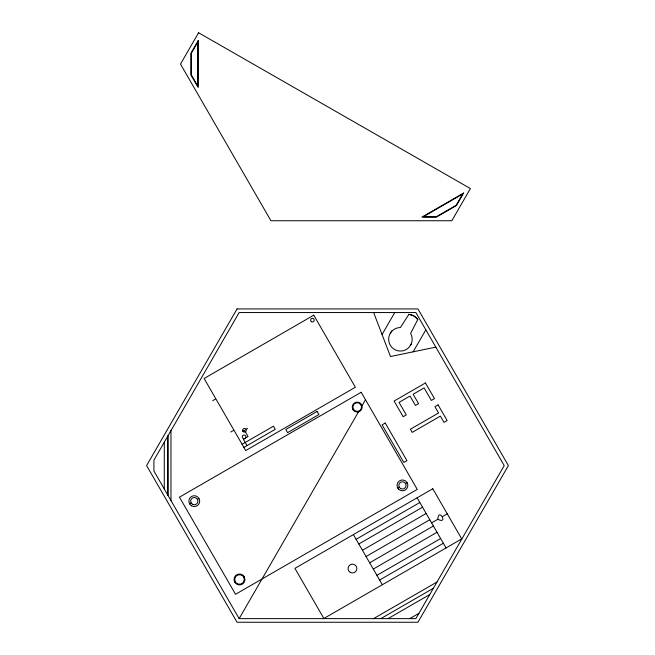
<?xml version="1.0" encoding="UTF-8"?>
<svg xmlns="http://www.w3.org/2000/svg" width="655" height="655" viewBox="0 0 655 655"><rect width="100%" height="100%" fill="white"/><g stroke="black" fill="none" stroke-linecap="round" stroke-linejoin="round"><path stroke-width="0.98" d="M417.8 319.493L410.603 333.411A11.757 11.757 0 0 1 404.438 350.343A11.757 11.757 0 0 1 388.841 341.337A11.757 11.757 0 0 1 400.418 327.533L408.876 314.343L413.911 315.923L417.8 319.493A12.167 12.167 0 0 0 408.876 314.343M198.17 40.692L190.932 53.227L190.932 74.932L198.17 87.467L198.17 40.438M382.053 334.533L394.752 312.55M390.233 333.411L391.731 330.824M239.14 618.631L153.917 471.019L153.917 460.162L239.14 312.55L415.86 312.55L504.219 465.59L415.86 618.631L239.14 618.631L358.498 411.872M410.603 345.169L411.602 343.441M413.149 351.825L425.84 329.833M362.002 405.789L361.511 404.585A4.97 4.97 0 0 0 353.143 404.225A4.97 4.97 0 0 0 356.345 411.962A4.97 4.97 0 0 0 362.002 405.789L365.515 399.746M242.866 431.162L244.43 430.253L248.048 436.525L243.423 439.349L247.033 445.613M212.728 400.663L215.241 399.223M230.822 431.997L233.327 430.556M246.002 429.352L247.565 428.444M242.096 444.286L273.43 426.2L275.239 429.336L243.906 447.422M189.582 503.851L191.145 502.95M197.417 499.331L198.981 498.422M352.906 409.555L353.463 409.236M360.954 404.913L361.511 404.585M234.809 582.18L235.333 581.877M243.685 577.055L244.209 576.752L244.929 579.47A5.428 5.428 0 0 1 242.219 584.17L240.909 584.71A5.428 5.428 0 0 1 234.408 581.321A5.428 5.428 0 0 1 237.216 574.55A5.428 5.428 0 0 1 244.209 576.752M397.732 488.114L399.296 487.214M405.568 483.595L407.132 482.686M356.107 539.302L419.83 502.508M358.817 544.002L422.549 507.207M362.436 550.265L426.168 513.479M366.055 556.537L429.786 519.742M431.596 522.878L437.859 519.259C438.375 506.913 448.806 524.983 437.859 519.259M442.559 516.541L447.259 513.831M369.674 562.801L433.405 526.006M373.293 569.064L437.016 532.278M376.912 575.336L440.635 538.541M379.622 580.035L443.353 543.241M373.563 618.631L437.008 582M380.801 618.631L433.389 588.272M388.038 618.631L429.77 594.535M409.743 618.631L418.913 613.334M435.821 347.125L390.47 356.525L373.645 312.55M417.12 497.808L446.063 547.94M353.397 534.603L382.34 584.735M167.827 436.066L167.901 495.245L167.901 435.935M170.963 430.63L170.963 500.543M164.282 442.207L164.282 488.974M244.659 438.588A1.809 1.809 0 0 1 242.268 436.836A1.809 1.809 0 0 1 244.741 435.19A1.809 1.809 0 0 1 245.437 438.072M198.58 32.75L180.485 64.084L270.933 220.743L451.835 220.743L470.405 188.566L198.58 32.75M197.81 42.043L191.293 53.325L191.293 74.842L197.81 86.116L197.81 42.043M237.053 308.931L146.605 465.59L237.053 622.25L417.947 622.25L508.395 465.59L417.947 308.931L237.053 308.931M462.667 194.019L456.15 205.293L436.296 216.764L423.269 216.764L462.667 194.019M463.658 193.028L456.42 205.564L436.394 217.124L421.918 217.124L463.658 193.028M313.77 315.178L204.106 378.492L245.715 450.558L355.37 387.244L313.77 315.178M317.11 411.422L285.785 429.508L287.594 432.644L318.919 414.558L317.11 411.422M361.183 392.247L179.454 497.161L235.53 594.29L417.26 489.375L361.183 392.247M425.439 382.962L394.105 401.048L403.144 416.719L406.28 414.91L399.042 402.375L410.014 396.046L415.442 405.445L418.57 403.636L413.141 394.236L424.113 387.907L431.35 400.434L434.478 398.625L425.439 382.962M385.23 423.048L382.102 424.858L403.808 462.455L406.943 460.645L385.23 423.048M438.097 404.896L434.961 406.706L438.58 412.969L410.382 429.246L412.191 432.382L440.389 416.105L444.008 422.369L447.144 420.559L438.097 404.896M432.783 488.761L294.93 568.36L323.873 618.492L461.734 538.893L432.783 488.761M243.75 577.153L243.005 576.13A4.839 4.839 0 0 0 235.26 581.779L236.005 582.803A4.839 4.839 0 0 0 243.75 577.153M361.355 405.781L360.88 404.757A4.339 4.339 0 0 0 353.061 408.36L353.536 409.391A4.339 4.339 0 0 0 361.355 405.781M191.571 505.84A5.428 5.428 0 0 0 199.709 501.141A5.428 5.428 0 0 0 191.571 496.441A5.428 5.428 0 0 0 191.571 505.84M398.592 489.236A5.428 5.428 0 0 0 407.672 486.804A5.428 5.428 0 0 0 401.024 480.156A5.428 5.428 0 0 0 398.592 489.236M350.278 572.364A4.405 4.405 0 0 0 356.885 568.548A4.405 4.405 0 0 0 350.278 564.733A4.405 4.405 0 0 0 350.278 572.364M311.526 321.679A1.777 1.777 0 0 0 314.195 320.139A1.777 1.777 0 0 0 311.526 318.6A1.777 1.777 0 0 0 311.526 321.679M400.623 488.532A3.619 3.619 0 0 0 406.051 485.404A3.619 3.619 0 0 0 400.623 482.268A3.619 3.619 0 0 0 400.623 488.532M192.472 504.268A3.619 3.619 0 0 0 197.9 501.141A3.619 3.619 0 0 0 192.472 498.005A3.619 3.619 0 0 0 192.472 504.268M243.152 431.53A1.809 1.809 0 0 0 246.182 430.72A1.809 1.809 0 0 0 243.963 428.509A1.809 1.809 0 0 0 243.152 431.53"/></g></svg>
